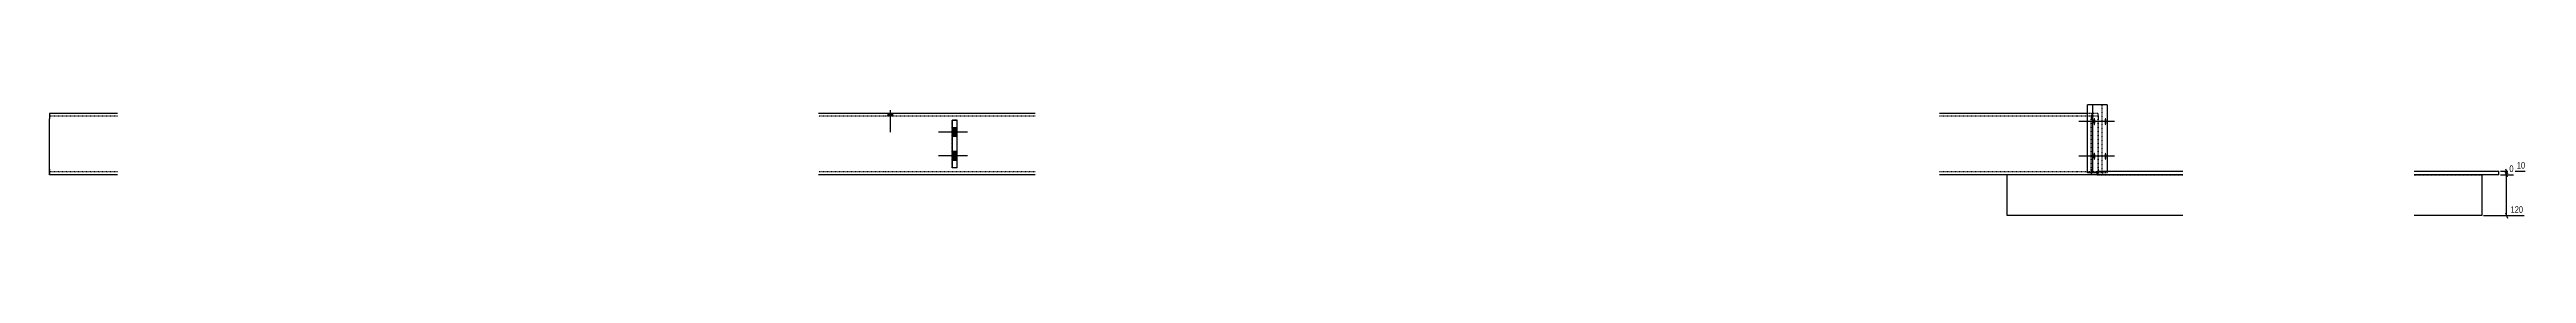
# Model space of a CAD drawing. Header units: millimetres. Extents: x 26 to 44152, y 8 to 1708.
# Drawn here: x 22367 to 29674, y 12 to 344 of the extents above; entities that cross this region are included whole.
import ezdxf

# ---------------------------------------------------------------- set-up
doc = ezdxf.new("R2010")
doc.units = ezdxf.units.MM
doc.linetypes.add('DXK_LINE_DOT2', pattern=[3.9198, 1.9599, -1.9599])
doc.layers.add('MÅLSÆTNING', color=7, linetype='Continuous')
doc.layers.add('STÅL', color=7, linetype='Continuous')
doc.styles.add('Arial Narrow', font='ARIALN.TTF', dxfattribs={"height": 0.2})

msp = doc.modelspace()

# ---------------------------------------------------------------- hatches: boundary and pattern name
at = {"layer": 'STÅL', "linetype": 'Continuous'}
for points in [[(24853.8, 319.5), (24839.8, 319.5), (24839.8, 311.5), (24853.8, 311.5)], [(28395.9, 295.5), (28396, 297.8), (28396.2, 300), (28396.5, 302), (28396.9, 303.7), (28397.4, 305), (28397.9, 306), (28398.5, 306.4), (28399.1, 306.4), (28399.6, 306), (28400.2, 305), (28400.7, 303.7), (28401.1, 302), (28401.4, 300), (28401.5, 297.8), (28401.6, 295.5), (28401.5, 293.2), (28401.4, 291), (28401.1, 289), (28400.7, 287.3), (28400.2, 286), (28399.6, 285), (28399.1, 284.6), (28398.5, 284.6), (28397.9, 285), (28397.4, 286), (28396.9, 287.3), (28396.5, 289), (28396.2, 291), (28396, 293.2)], [(28429, 295.5), (28429.1, 297.8), (28429.3, 300), (28429.5, 302), (28429.9, 303.7), (28430.4, 305), (28430.9, 306), (28431.4, 306.4), (28432, 306.4), (28432.5, 306), (28433, 305), (28433.5, 303.7), (28433.8, 302), (28434.1, 300), (28434.3, 297.8), (28434.3, 295.5), (28434.3, 293.2), (28434.1, 291), (28433.8, 289), (28433.5, 287.3), (28433, 286), (28432.5, 285), (28432, 284.6), (28431.4, 284.6), (28430.9, 285), (28430.4, 286), (28429.9, 287.3), (28429.5, 289), (28429.3, 291), (28429.1, 293.2)], [(25044.3, 251.5), (25044.3, 277.5), (25029.3, 277.5), (25029.3, 251.5)], [(25044.3, 181.5), (25044.3, 207.5), (25029.3, 207.5), (25029.3, 181.5)], [(28395.9, 193.5), (28396, 195.8), (28396.2, 198), (28396.5, 200), (28396.9, 201.7), (28397.4, 203), (28397.9, 204), (28398.5, 204.4), (28399.1, 204.4), (28399.6, 204), (28400.2, 203), (28400.7, 201.7), (28401.1, 200), (28401.4, 198), (28401.5, 195.8), (28401.6, 193.5), (28401.5, 191.2), (28401.4, 189), (28401.1, 187), (28400.7, 185.3), (28400.2, 184), (28399.6, 183), (28399.1, 182.6), (28398.5, 182.6), (28397.9, 183), (28397.4, 184), (28396.9, 185.3), (28396.5, 187), (28396.2, 189), (28396, 191.2)], [(28429, 193.5), (28429.1, 195.8), (28429.3, 198), (28429.5, 200), (28429.9, 201.7), (28430.4, 203), (28430.9, 204), (28431.4, 204.4), (28432, 204.4), (28432.5, 204), (28433, 203), (28433.5, 201.7), (28433.8, 200), (28434.1, 198), (28434.3, 195.8), (28434.3, 193.5), (28434.3, 191.2), (28434.1, 189), (28433.8, 187), (28433.5, 185.3), (28433, 184), (28432.5, 183), (28432, 182.6), (28431.4, 182.6), (28430.9, 183), (28430.4, 184), (28429.9, 185.3), (28429.5, 187), (28429.3, 189), (28429.1, 191.2)]]:
    msp.add_hatch(color=96, dxfattribs=at).paths.add_polyline_path(points)

# ---------------------------------------------------------------- linework, layer by layer
at = {"layer": 'MÅLSÆTNING', "color": 7, "linetype": 'Continuous'}
for p, q in [((29596.8, 149.5), (29669.5, 149.5)), ((29611.7, 157), (29617.7, 142)), ((29617.7, 132), (29611.7, 147)), ((29614.7, 139.5), (29614.7, 149.5)), ((29596.8, 139.5), (29635.4, 139.5)), ((29546.8, 19.5), (29667, 19.5)), ((29611.7, 27), (29617.7, 12))]:
    msp.add_line(p, q, dxfattribs=at)
at = {"layer": 'STÅL', "color": 2, "linetype": 'Continuous'}
for p, q in [((22366.8, 319.5), (22366.8, 303.5)), ((22566.8, 319.5), (22366.8, 319.5)), ((22366.8, 155.5), (22366.8, 303.5)), ((25274.3, 319.5), (24634.8, 319.5)), ((25029.3, 299.5), (25029.3, 159.5)), ((25029.3, 299.5), (25044.3, 299.5)), ((25044.3, 159.5), (25044.3, 299.5)), ((28379, 319.5), (27941.8, 319.5)), ((28379, 144.5), (28379, 344.5)), ((28436.6, 344.5), (28379, 344.5)), ((28393.9, 144.5), (28393.9, 344.5)), ((28436.6, 344.5), (28436.6, 149.5)), ((22366.8, 139.5), (22366.8, 155.5)), ((25044.3, 159.5), (25029.3, 159.5)), ((28406.9, 139.5), (28406.9, 149.5)), ((28406.9, 149.5), (28659.8, 149.5)), ((29341.8, 149.5), (29591.8, 149.5)), ((29591.8, 139.5), (29591.8, 149.5)), ((22566.8, 139.5), (22366.8, 139.5)), ((25274.3, 139.5), (24634.8, 139.5)), ((28399.7, 139.5), (27941.8, 139.5)), ((28141.8, 19.5), (28141.8, 139.5)), ((28406.9, 144.5), (28379, 144.5)), ((28389.9, 144.2), (28389.8, 144.5)), ((28389.9, 144.2), (28390.5, 140.7)), ((28390.5, 140.7), (28391.3, 139.5)), ((28406.9, 139.5), (28399.7, 139.5)), ((28659.8, 139.5), (28406.9, 139.5)), ((29591.8, 139.5), (29341.8, 139.5)), ((29541.8, 139.5), (29541.8, 19.5)), ((28659.8, 19.5), (28141.8, 19.5)), ((29541.8, 19.5), (29341.8, 19.5))]:
    msp.add_line(p, q, dxfattribs=at)
at = {"layer": 'STÅL', "color": 7, "linetype": 'DXK_LINE_DOT2'}
for p, q in [((22366.8, 319.5), (22366.8, 314.8)), ((22566.8, 311.5), (22366.8, 311.5)), ((25274.3, 311.5), (24634.8, 311.5)), ((25044.3, 299.5), (25029.3, 299.5)), ((25029.3, 159.5), (25029.3, 299.5)), ((25044.3, 159.5), (25044.3, 299.5)), ((28409.4, 311.5), (27941.8, 311.5)), ((28409.4, 319.5), (28379, 319.5)), ((28389.4, 309.6), (28389.3, 303.5)), ((28389.3, 155.5), (28389.3, 303.5)), ((28389.9, 314.8), (28389.4, 309.6)), ((28390.5, 318.3), (28389.9, 314.8)), ((28390.3, 306.6), (28390.6, 309.2)), ((28390.3, 303.5), (28390.3, 306.6)), ((28390.3, 155.5), (28390.3, 303.5)), ((28391.3, 319.5), (28390.5, 318.3)), ((28390.6, 309.2), (28390.9, 310.9)), ((28390.9, 310.9), (28391.3, 311.5)), ((28410.2, 318.3), (28409.4, 319.5)), ((28409.4, 311.5), (28409.8, 310.9)), ((28409.8, 310.9), (28410.1, 309.2)), ((28410.1, 309.2), (28410.3, 306.6)), ((28410.8, 314.8), (28410.2, 318.3)), ((28410.3, 306.6), (28410.4, 303.5)), ((28410.4, 155.5), (28410.4, 303.5)), ((28411.2, 309.6), (28410.8, 314.8)), ((28411.4, 303.5), (28411.2, 309.6)), ((28411.4, 155.5), (28411.4, 303.5)), ((28421.7, 144.5), (28421.7, 344.5)), ((22366.8, 155.5), (22366.8, 140.7)), ((22566.8, 147.5), (22366.8, 147.5)), ((25274.3, 147.5), (24634.8, 147.5)), ((25044.3, 159.5), (25029.3, 159.5)), ((28409.4, 147.5), (27941.8, 147.5)), ((28389.4, 149.4), (28389.3, 155.5)), ((28389.8, 144.5), (28389.4, 149.4)), ((28390.3, 152.4), (28390.3, 155.5)), ((28390.6, 149.8), (28390.3, 152.4)), ((28390.9, 148.1), (28390.6, 149.8)), ((28391.3, 147.5), (28390.9, 148.1)), ((28409.8, 148.1), (28409.4, 147.5)), ((28410.1, 149.8), (28409.8, 148.1)), ((28410.3, 152.4), (28410.1, 149.8)), ((28410.4, 155.5), (28410.3, 152.4)), ((28410.8, 144.2), (28411.2, 149.4)), ((28411.2, 149.4), (28411.4, 155.5)), ((28424, 139.5), (28424, 149.5)), ((28436.6, 149.5), (28436.6, 144.5)), ((28399.7, 139.5), (28141.8, 139.5)), ((28406.9, 139.5), (28399.7, 139.5)), ((28436.6, 144.5), (28406.9, 144.5)), ((28406.9, 139.5), (28659.8, 139.5)), ((28409.4, 139.5), (28410.2, 140.7)), ((28410.2, 140.7), (28410.8, 144.2)), ((29341.8, 139.5), (29541.8, 139.5))]:
    msp.add_line(p, q, dxfattribs=at)
at = {"layer": 'STÅL', "color": 96, "linetype": 'Continuous'}
for p, q in [((24839.8, 319.5), (24839.8, 311.5)), ((24846.8, 329.5), (24846.8, 264.5)), ((24853.8, 319.5), (24853.8, 311.5)), ((28425.1, 295.5), (28352.6, 295.5)), ((28458, 295.5), (28385.5, 295.5)), ((25074.3, 264.5), (24989.3, 264.5)), ((25044.3, 277.5), (25029.3, 277.5)), ((25044.3, 251.5), (25029.3, 251.5)), ((25074.3, 194.5), (24989.3, 194.5)), ((25044.3, 207.5), (25029.3, 207.5)), ((25044.3, 181.5), (25029.3, 181.5)), ((28425.1, 193.5), (28352.6, 193.5)), ((28458, 193.5), (28385.5, 193.5))]:
    msp.add_line(p, q, dxfattribs=at)
at = {"layer": 'STÅL', "color": 96, "linetype": 'DXK_LINE_DOT2'}
for p, q in [((25074.3, 264.5), (24989.3, 264.5)), ((25044.3, 277.5), (25029.3, 277.5)), ((25044.3, 251.5), (25029.3, 251.5)), ((25074.3, 194.5), (24989.3, 194.5)), ((25044.3, 207.5), (25029.3, 207.5)), ((25044.3, 181.5), (25029.3, 181.5))]:
    msp.add_line(p, q, dxfattribs=at)

# ---------------------------------------------------------------- next in the draw order: wipeouts: each hides what was drawn before it
at = {"color": 0, "linetype": 'Continuous'}
msp.add_wipeout([(29673.5, 153.5), (29673.5, 181.5), (29641.2, 181.5), (29641.2, 153.5)], dxfattribs=at).dxf.layer = 'MÅLSÆTNING'

# ---------------------------------------------------------------- next in the draw order: linework, layer by layer
at = {"layer": 'MÅLSÆTNING', "color": 7, "linetype": 'Continuous'}
for p, q in [((29617.7, 132), (29611.7, 147)), ((29596.8, 139.5), (29635.4, 139.5)), ((29614.7, 19.5), (29614.7, 139.5))]:
    msp.add_line(p, q, dxfattribs=at)

# ---------------------------------------------------------------- next in the draw order: texts
at = {"layer": 'MÅLSÆTNING', "color": 3, "linetype": 'Continuous', "style": 'Arial Narrow'}
msp.add_text('10', height=19.09, dxfattribs=at).set_placement((29645.2, 157.5))

# ---------------------------------------------------------------- next in the draw order: wipeouts: each hides what was drawn before it
at = {"color": 0, "linetype": 'Continuous'}
for points in [[(29639.4, 143.5), (29639.4, 171.5), (29619.2, 171.5), (29619.2, 143.5)], [(29667.4, 23.5), (29667.4, 51.5), (29622.8, 51.5), (29622.8, 23.5)]]:
    msp.add_wipeout(points, dxfattribs=at).dxf.layer = 'MÅLSÆTNING'

# ---------------------------------------------------------------- next in the draw order: texts
at = {"layer": 'MÅLSÆTNING', "color": 3, "linetype": 'Continuous', "style": 'Arial Narrow'}
for s, height, p in [('0', 19.1, (29623.2, 147.5)), ('120', 19.09, (29626.8, 27.5))]:
    msp.add_text(s, height=height, dxfattribs=at).set_placement(p)

doc.saveas('drawing.dxf')
